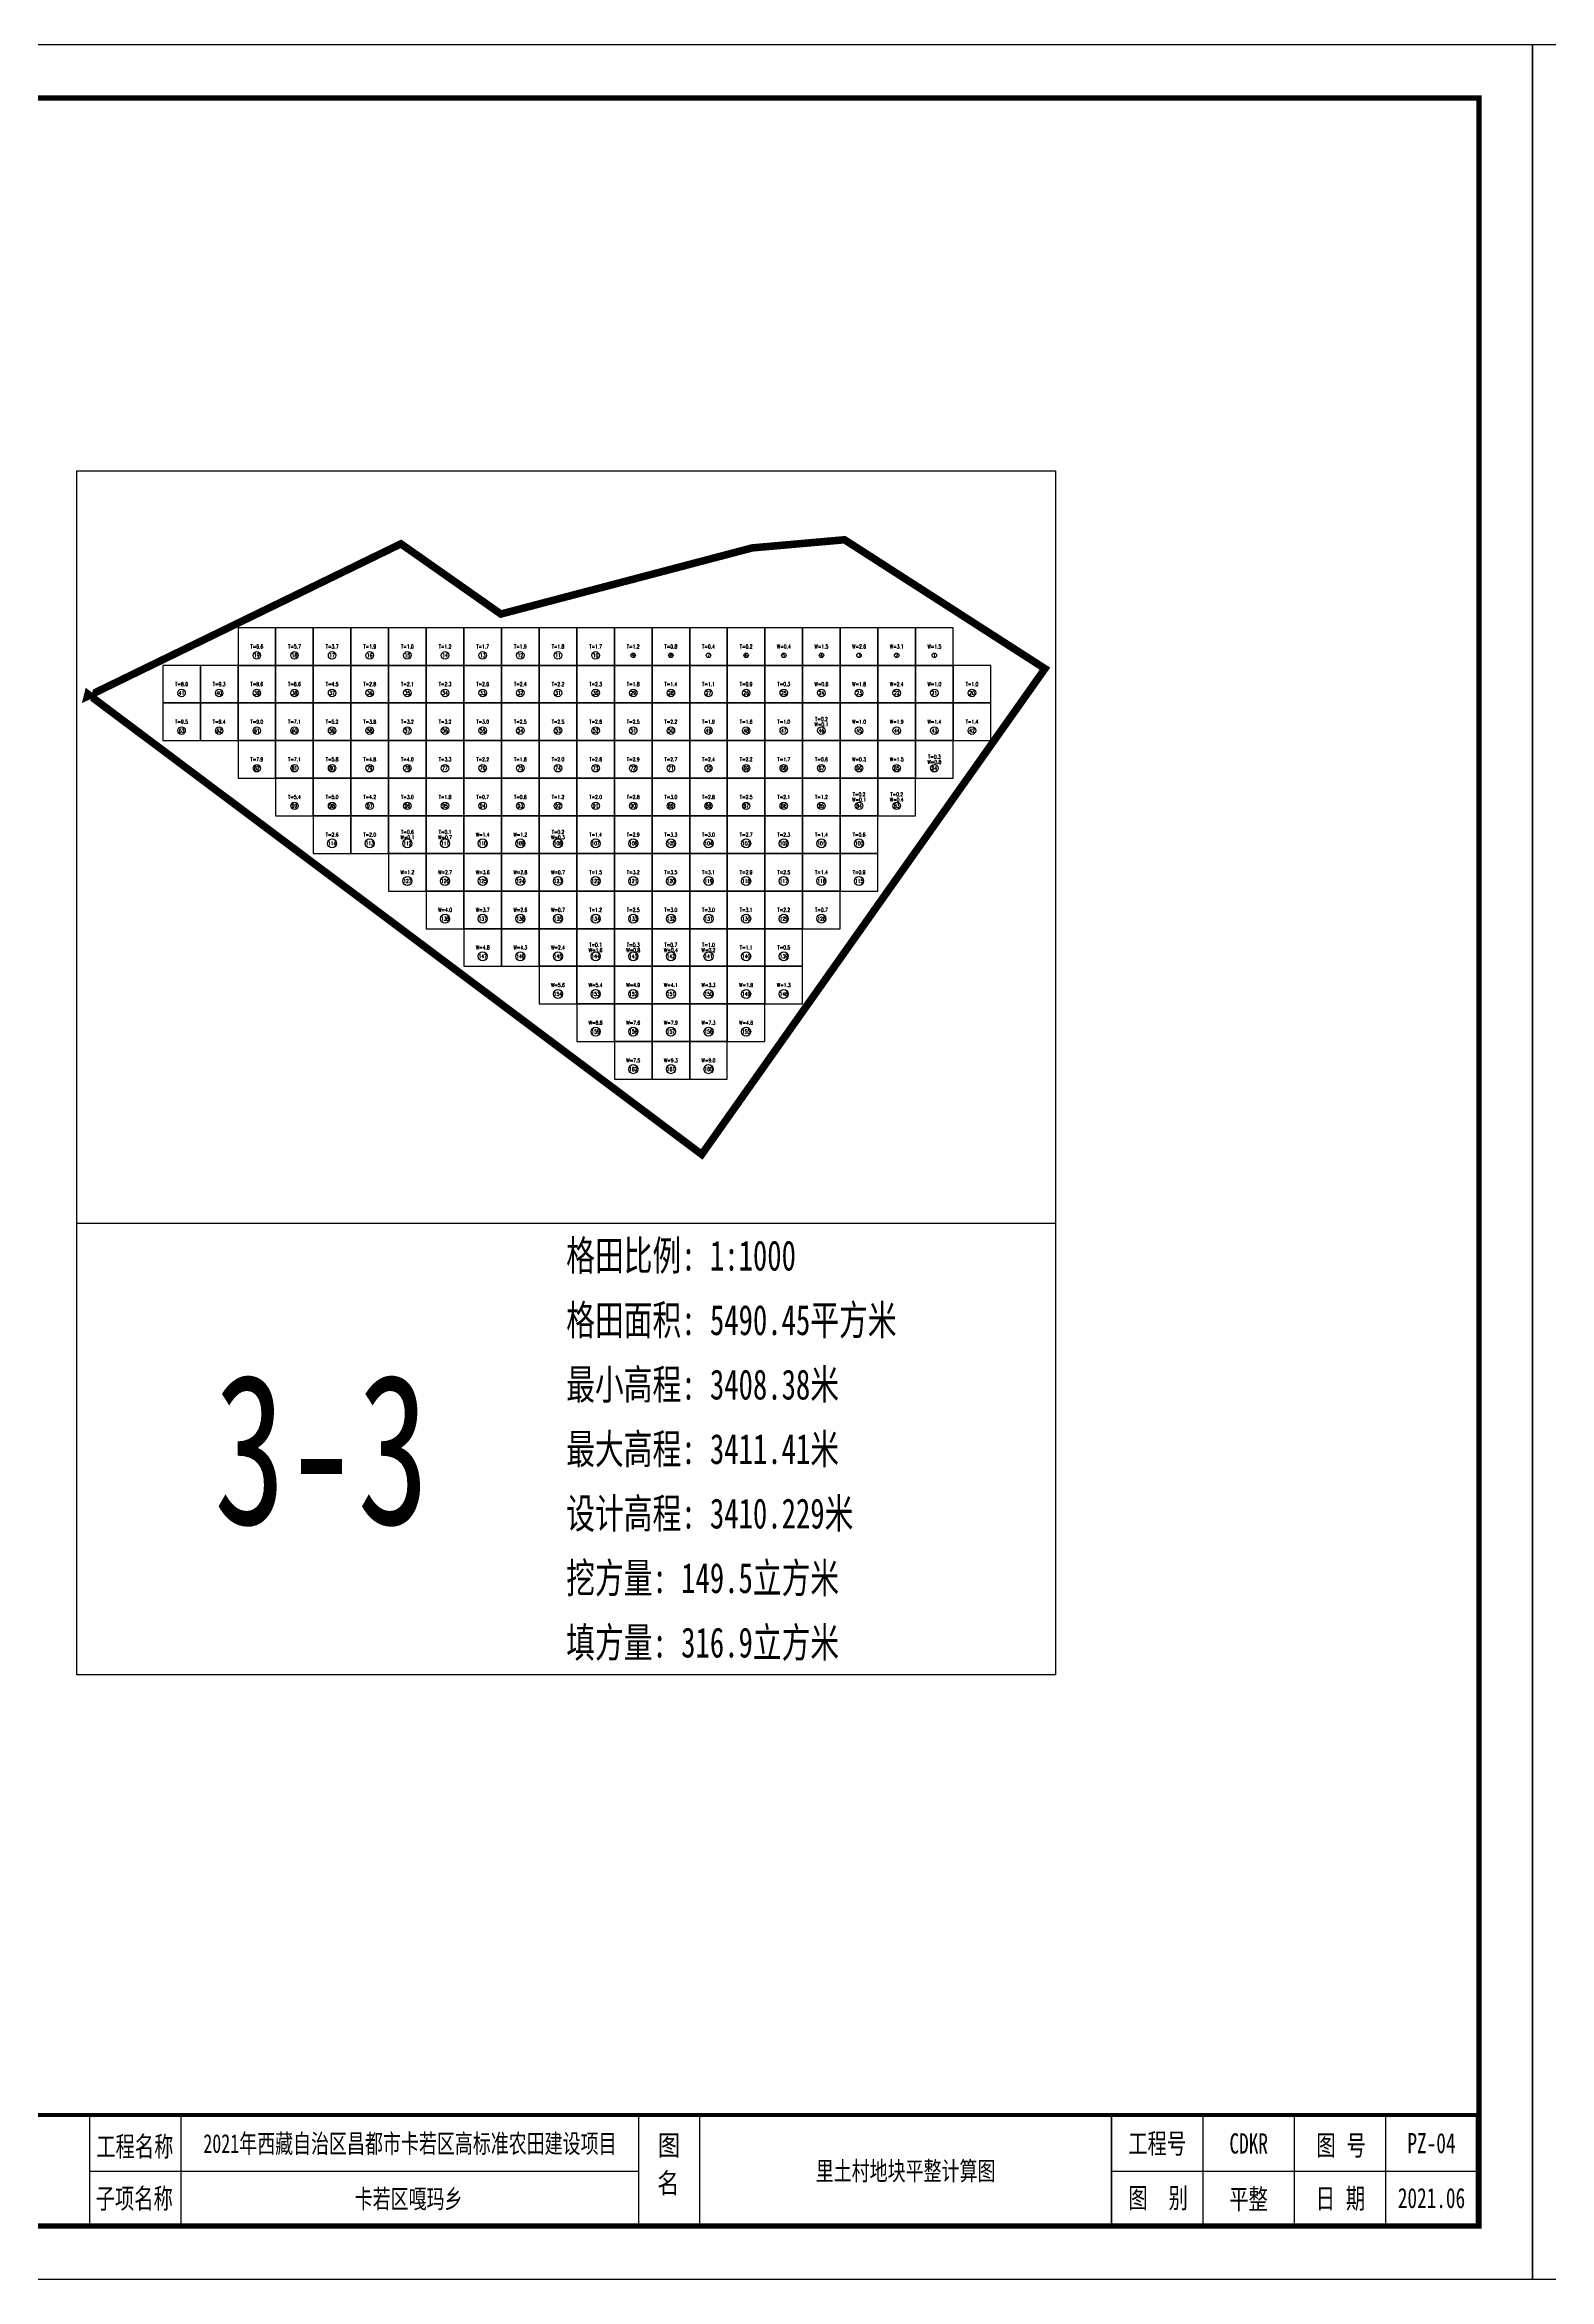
# Model space of a CAD drawing. Extents: x 4283 to 40403, y 1134 to 1764.
# Drawn here: x 5344.9 to 5544.8, y 1467.1 to 1764.1 of the extents above; entities that cross this region are included whole.
import ezdxf
from ezdxf.enums import TextEntityAlignment as Align

# ---------------------------------------------------------------- set-up
doc = ezdxf.new("R2010")
doc.units = 0
for name, color, linetype in [('PUB_TITLE', 4, 'Continuous'), ('S-MODIFY', 4, 'Continuous'), ('tdz_3-3方格网', 2, 'Continuous'), ('tdz_3-3方格网计算', 7, 'Continuous'), ('tdz_土方计算图', 7, 'Continuous'), ('tdz_格田', 6, 'Continuous'), ('华泽绵阳图框', 7, 'Continuous')]:
    doc.layers.add(name, color=color, linetype=linetype)
doc.styles.add('-宋体', font='', dxfattribs={"width": 0.8})
doc.styles.add('GLand', font='')
doc.styles.add('GLandNum', font='txt_____.ttf', dxfattribs={"width": 0.7, "height": 0.5})
doc.styles.add('长仿宋', font='', dxfattribs={"width": 0.7, "height": 5})
doc.styles.get('-宋体').set_extended_font_data('SimSun')
doc.styles.get('GLand').set_extended_font_data('FangSong_GB2312')
doc.styles.get('长仿宋').set_extended_font_data('SimSun')

msp = doc.modelspace()

# ---------------------------------------------------------------- linework, layer by layer
at = {"layer": 'PUB_TITLE'}
for points in [[(5122.53, 1467.09), (5542.53, 1467.09), (5542.53, 1764.09), (5122.53, 1764.09)], [(5542.53, 1467.09), (5962.53, 1467.09), (5962.53, 1764.09), (5542.53, 1764.09)]]:
    msp.add_lwpolyline(points, close=True, dxfattribs=at)
at = {"layer": 'PUB_TITLE', "color": 7, "const_width": 0.566}
msp.add_lwpolyline([(5535.46, 1474.16), (5535.46, 1756.99)], dxfattribs=at)
at = {"layer": 'PUB_TITLE', "color": 7, "const_width": 0.506}
msp.add_lwpolyline([(5140.21, 1474.16), (5535.23, 1474.16), (5535.24, 1488.92), (5140.21, 1488.92)], close=True, dxfattribs=at)
at = {"layer": 'S-MODIFY'}
for points in [[(5122.53, 1467.09), (5542.53, 1467.09), (5542.53, 1764.09), (5122.53, 1764.09)], [(5542.53, 1467.09), (5962.53, 1467.09), (5962.53, 1764.09), (5542.53, 1764.09)]]:
    msp.add_lwpolyline(points, close=True, dxfattribs=at)
at = {"layer": 'tdz_3-3方格网', "linetype": 'Continuous'}
for points in [[(5370.59, 1686.6, 3411.04), (5370.59, 1681.6, 3410.94), (5375.59, 1681.6, 3410.87), (5375.59, 1686.6, 3410.82)], [(5375.59, 1686.6, 3410.82), (5375.59, 1681.6, 3410.87), (5380.59, 1681.6, 3410.8), (5380.59, 1686.6, 3410.76)], [(5380.59, 1686.6, 3410.76), (5380.59, 1681.6, 3410.8), (5385.59, 1681.6, 3410.75), (5385.59, 1686.6, 3410.69)], [(5385.59, 1686.6, 3410.69), (5385.59, 1681.6, 3410.75), (5390.59, 1681.6, 3410.67), (5390.59, 1686.6, 3410.63)], [(5390.59, 1686.6, 3410.63), (5390.59, 1681.6, 3410.67), (5395.59, 1681.6, 3410.53), (5395.59, 1686.6, 3410.49)], [(5395.59, 1686.6, 3410.49), (5395.59, 1681.6, 3410.53), (5400.59, 1681.6, 3410.38), (5400.59, 1686.6, 3410.34)], [(5400.59, 1686.6, 3410.34), (5400.59, 1681.6, 3410.38), (5405.59, 1681.6, 3410.22), (5405.59, 1686.6, 3410.15)], [(5405.59, 1686.6, 3410.15), (5405.59, 1681.6, 3410.22), (5410.59, 1681.6, 3410.13), (5410.59, 1686.6, 3410)], [(5410.59, 1686.6, 3410), (5410.59, 1681.6, 3410.13), (5415.59, 1681.6, 3409.94), (5415.59, 1686.6, 3409.88)], [(5415.59, 1686.6, 3409.88), (5415.59, 1681.6, 3409.94), (5420.59, 1681.6, 3409.82), (5420.59, 1686.6, 3409.76)], [(5420.59, 1686.6, 3409.76), (5420.59, 1681.6, 3409.82), (5425.59, 1681.6, 3409.7), (5425.59, 1686.6, 3409.64)], [(5425.59, 1686.6, 3409.64), (5425.59, 1681.6, 3409.7), (5430.59, 1681.6, 3409.58), (5430.59, 1686.6, 3409.52)], [(5430.59, 1686.6, 3409.52), (5430.59, 1681.6, 3409.58), (5435.59, 1681.6, 3409.45), (5435.59, 1686.6, 3409.39)], [(5435.59, 1686.6, 3409.39), (5435.59, 1681.6, 3409.45), (5440.59, 1681.6, 3409.32), (5440.59, 1686.6, 3409.26)], [(5440.59, 1686.6, 3409.26), (5440.59, 1681.6, 3409.32), (5445.59, 1681.6, 3409.22), (5445.59, 1686.6, 3409.16)], [(5445.59, 1686.6, 3409.16), (5445.59, 1681.6, 3409.22), (5450.59, 1681.6, 3409.12), (5450.59, 1686.6, 3409.06)], [(5450.59, 1686.6, 3409.06), (5450.59, 1681.6, 3409.12), (5455.59, 1681.6, 3409.02), (5455.59, 1686.6, 3408.97)], [(5455.59, 1686.6, 3408.97), (5455.59, 1681.6, 3409.02), (5460.59, 1681.6, 3408.87), (5460.59, 1686.6, 3408.84)], [(5460.59, 1686.6, 3408.84), (5460.59, 1681.6, 3408.87), (5465.59, 1681.6, 3408.63), (5465.59, 1686.6, 3408.59)], [(5360.59, 1681.6, 3411.33), (5360.59, 1676.6, 3411.25), (5365.59, 1676.6, 3411.18), (5365.59, 1681.6, 3411.07)], [(5365.59, 1681.6, 3411.07), (5365.59, 1676.6, 3411.18), (5370.59, 1676.6, 3410.97), (5370.59, 1681.6, 3410.94)], [(5370.59, 1681.6, 3410.94), (5370.59, 1676.6, 3410.97), (5375.59, 1676.6, 3410.92), (5375.59, 1681.6, 3410.87)], [(5375.59, 1681.6, 3410.87), (5375.59, 1676.6, 3410.92), (5380.59, 1676.6, 3410.87), (5380.59, 1681.6, 3410.8)], [(5380.59, 1681.6, 3410.8), (5380.59, 1676.6, 3410.87), (5385.59, 1676.6, 3410.81), (5385.59, 1681.6, 3410.75)], [(5385.59, 1681.6, 3410.75), (5385.59, 1676.6, 3410.81), (5390.59, 1676.6, 3410.72), (5390.59, 1681.6, 3410.67)], [(5390.59, 1681.6, 3410.67), (5390.59, 1676.6, 3410.72), (5395.59, 1676.6, 3410.57), (5395.59, 1681.6, 3410.53)], [(5395.59, 1681.6, 3410.53), (5395.59, 1676.6, 3410.57), (5400.59, 1676.6, 3410.42), (5400.59, 1681.6, 3410.38)], [(5400.59, 1681.6, 3410.38), (5400.59, 1676.6, 3410.42), (5405.59, 1676.6, 3410.27), (5405.59, 1681.6, 3410.22)], [(5405.59, 1681.6, 3410.22), (5405.59, 1676.6, 3410.27), (5410.59, 1676.6, 3410.16), (5410.59, 1681.6, 3410.13)], [(5410.59, 1681.6, 3410.13), (5410.59, 1676.6, 3410.16), (5415.59, 1676.6, 3410.01), (5415.59, 1681.6, 3409.94)], [(5415.59, 1681.6, 3409.94), (5415.59, 1676.6, 3410.01), (5420.59, 1676.6, 3409.89), (5420.59, 1681.6, 3409.82)], [(5420.59, 1681.6, 3409.82), (5420.59, 1676.6, 3409.89), (5425.59, 1676.6, 3409.76), (5425.59, 1681.6, 3409.7)], [(5425.59, 1681.6, 3409.7), (5425.59, 1676.6, 3409.76), (5430.59, 1676.6, 3409.63), (5430.59, 1681.6, 3409.58)], [(5430.59, 1681.6, 3409.58), (5430.59, 1676.6, 3409.63), (5435.59, 1676.6, 3409.51), (5435.59, 1681.6, 3409.45)], [(5435.59, 1681.6, 3409.45), (5435.59, 1676.6, 3409.51), (5440.59, 1676.6, 3409.38), (5440.59, 1681.6, 3409.32)], [(5440.59, 1681.6, 3409.32), (5440.59, 1676.6, 3409.38), (5445.59, 1676.6, 3409.27), (5445.59, 1681.6, 3409.22)], [(5445.59, 1681.6, 3409.22), (5445.59, 1676.6, 3409.27), (5450.59, 1676.6, 3409.17), (5450.59, 1681.6, 3409.12)], [(5450.59, 1681.6, 3409.12), (5450.59, 1676.6, 3409.17), (5455.59, 1676.6, 3409.08), (5455.59, 1681.6, 3409.02)], [(5455.59, 1681.6, 3409.02), (5455.59, 1676.6, 3409.08), (5460.59, 1676.6, 3408.95), (5460.59, 1681.6, 3408.87)], [(5460.59, 1681.6, 3408.87), (5460.59, 1676.6, 3408.95), (5465.59, 1676.6, 3408.72), (5465.59, 1681.6, 3408.63)], [(5465.59, 1681.6, 3408.63), (5465.59, 1676.6, 3408.72), (5470.59, 1676.6, 3408.49), (5470.59, 1681.6, 3408.38)], [(5360.59, 1676.6, 3411.25), (5360.59, 1671.6, 3411.37), (5365.59, 1671.6, 3411.23), (5365.59, 1676.6, 3411.18)], [(5365.59, 1676.6, 3411.18), (5365.59, 1671.6, 3411.23), (5370.59, 1671.6, 3411.1), (5370.59, 1676.6, 3410.97)], [(5370.59, 1676.6, 3410.97), (5370.59, 1671.6, 3411.1), (5375.59, 1671.6, 3410.99), (5375.59, 1676.6, 3410.92)], [(5375.59, 1676.6, 3410.92), (5375.59, 1671.6, 3410.99), (5380.59, 1671.6, 3410.94), (5380.59, 1676.6, 3410.87)], [(5380.59, 1676.6, 3410.87), (5380.59, 1671.6, 3410.94), (5385.59, 1671.6, 3410.85), (5385.59, 1676.6, 3410.81)], [(5385.59, 1676.6, 3410.81), (5385.59, 1671.6, 3410.85), (5390.59, 1671.6, 3410.76), (5390.59, 1676.6, 3410.72)], [(5390.59, 1676.6, 3410.72), (5390.59, 1671.6, 3410.76), (5395.59, 1671.6, 3410.62), (5395.59, 1676.6, 3410.57)], [(5395.59, 1676.6, 3410.57), (5395.59, 1671.6, 3410.62), (5400.59, 1671.6, 3410.49), (5400.59, 1676.6, 3410.42)], [(5400.59, 1676.6, 3410.42), (5400.59, 1671.6, 3410.49), (5405.59, 1671.6, 3410.4), (5405.59, 1676.6, 3410.27)], [(5405.59, 1676.6, 3410.27), (5405.59, 1671.6, 3410.4), (5410.59, 1671.6, 3410.27), (5410.59, 1676.6, 3410.16)], [(5410.59, 1676.6, 3410.16), (5410.59, 1671.6, 3410.27), (5415.59, 1671.6, 3410.11), (5415.59, 1676.6, 3410.01)], [(5415.59, 1676.6, 3410.01), (5415.59, 1671.6, 3410.11), (5420.59, 1671.6, 3409.95), (5420.59, 1676.6, 3409.89)], [(5420.59, 1676.6, 3409.89), (5420.59, 1671.6, 3409.95), (5425.59, 1671.6, 3409.82), (5425.59, 1676.6, 3409.76)], [(5425.59, 1676.6, 3409.76), (5425.59, 1671.6, 3409.82), (5430.59, 1671.6, 3409.69), (5430.59, 1676.6, 3409.63)], [(5430.59, 1676.6, 3409.63), (5430.59, 1671.6, 3409.69), (5435.59, 1671.6, 3409.56), (5435.59, 1676.6, 3409.51)], [(5435.59, 1676.6, 3409.51), (5435.59, 1671.6, 3409.56), (5440.59, 1671.6, 3409.43), (5440.59, 1676.6, 3409.38)], [(5440.59, 1676.6, 3409.38), (5440.59, 1671.6, 3409.43), (5445.59, 1671.6, 3409.32), (5445.59, 1676.6, 3409.27)], [(5445.59, 1676.6, 3409.27), (5445.59, 1671.6, 3409.32), (5450.59, 1671.6, 3409.23), (5450.59, 1676.6, 3409.17)], [(5450.59, 1676.6, 3409.17), (5450.59, 1671.6, 3409.23), (5455.59, 1671.6, 3409.13), (5455.59, 1676.6, 3409.08)], [(5455.59, 1676.6, 3409.08), (5455.59, 1671.6, 3409.13), (5460.59, 1671.6, 3409.03), (5460.59, 1676.6, 3408.95)], [(5460.59, 1676.6, 3408.95), (5460.59, 1671.6, 3409.03), (5465.59, 1671.6, 3408.85), (5465.59, 1676.6, 3408.72)], [(5465.59, 1676.6, 3408.72), (5465.59, 1671.6, 3408.85), (5470.59, 1671.6, 3408.5), (5470.59, 1676.6, 3408.49)], [(5370.59, 1671.6, 3411.1), (5370.59, 1666.6, 3411.28), (5375.59, 1666.6, 3411.13), (5375.59, 1671.6, 3410.99)], [(5375.59, 1671.6, 3410.99), (5375.59, 1666.6, 3411.13), (5380.59, 1666.6, 3411.02), (5380.59, 1671.6, 3410.94)], [(5380.59, 1671.6, 3410.94), (5380.59, 1666.6, 3411.02), (5385.59, 1666.6, 3410.91), (5385.59, 1671.6, 3410.85)], [(5385.59, 1671.6, 3410.85), (5385.59, 1666.6, 3410.91), (5390.59, 1666.6, 3410.8), (5390.59, 1671.6, 3410.76)], [(5390.59, 1671.6, 3410.76), (5390.59, 1666.6, 3410.8), (5395.59, 1666.6, 3410.71), (5395.59, 1671.6, 3410.62)], [(5395.59, 1671.6, 3410.62), (5395.59, 1666.6, 3410.71), (5400.59, 1666.6, 3410.62), (5400.59, 1671.6, 3410.49)], [(5400.59, 1671.6, 3410.49), (5400.59, 1666.6, 3410.62), (5405.59, 1666.6, 3410.54), (5405.59, 1671.6, 3410.4)], [(5405.59, 1671.6, 3410.4), (5405.59, 1666.6, 3410.54), (5410.59, 1666.6, 3410.38), (5410.59, 1671.6, 3410.27)], [(5410.59, 1671.6, 3410.27), (5410.59, 1666.6, 3410.38), (5415.59, 1666.6, 3410.21), (5415.59, 1671.6, 3410.11)], [(5415.59, 1671.6, 3410.11), (5415.59, 1666.6, 3410.21), (5420.59, 1666.6, 3410.04), (5420.59, 1671.6, 3409.95)], [(5420.59, 1671.6, 3409.95), (5420.59, 1666.6, 3410.04), (5425.59, 1666.6, 3409.89), (5425.59, 1671.6, 3409.82)], [(5425.59, 1671.6, 3409.82), (5425.59, 1666.6, 3409.89), (5430.59, 1666.6, 3409.76), (5430.59, 1671.6, 3409.69)], [(5430.59, 1671.6, 3409.69), (5430.59, 1666.6, 3409.76), (5435.59, 1666.6, 3409.63), (5435.59, 1671.6, 3409.56)], [(5435.59, 1671.6, 3409.56), (5435.59, 1666.6, 3409.63), (5440.59, 1666.6, 3409.5), (5440.59, 1671.6, 3409.43)], [(5440.59, 1671.6, 3409.43), (5440.59, 1666.6, 3409.5), (5445.59, 1666.6, 3409.39), (5445.59, 1671.6, 3409.32)], [(5445.59, 1671.6, 3409.32), (5445.59, 1666.6, 3409.39), (5450.59, 1666.6, 3409.29), (5450.59, 1671.6, 3409.23)], [(5450.59, 1671.6, 3409.23), (5450.59, 1666.6, 3409.29), (5455.59, 1666.6, 3409.2), (5455.59, 1671.6, 3409.13)], [(5455.59, 1671.6, 3409.13), (5455.59, 1666.6, 3409.2), (5460.59, 1666.6, 3409.11), (5460.59, 1671.6, 3409.03)], [(5460.59, 1671.6, 3409.03), (5460.59, 1666.6, 3409.11), (5465.59, 1666.6, 3408.75), (5465.59, 1671.6, 3408.85)], [(5375.59, 1666.6, 3411.13), (5375.59, 1661.6, 3411.34), (5380.59, 1661.6, 3411.19), (5380.59, 1666.6, 3411.02)], [(5380.59, 1666.6, 3411.02), (5380.59, 1661.6, 3411.19), (5385.59, 1661.6, 3411.07), (5385.59, 1666.6, 3410.91)], [(5385.59, 1666.6, 3410.91), (5385.59, 1661.6, 3411.07), (5390.59, 1661.6, 3410.98), (5390.59, 1666.6, 3410.8)], [(5390.59, 1666.6, 3410.8), (5390.59, 1661.6, 3410.98), (5395.59, 1661.6, 3410.9), (5395.59, 1666.6, 3410.71)], [(5395.59, 1666.6, 3410.71), (5395.59, 1661.6, 3410.9), (5400.59, 1661.6, 3410.79), (5400.59, 1666.6, 3410.62)], [(5400.59, 1666.6, 3410.62), (5400.59, 1661.6, 3410.79), (5405.59, 1661.6, 3410.66), (5405.59, 1666.6, 3410.54)], [(5405.59, 1666.6, 3410.54), (5405.59, 1661.6, 3410.66), (5410.59, 1661.6, 3410.5), (5410.59, 1666.6, 3410.38)], [(5410.59, 1666.6, 3410.38), (5410.59, 1661.6, 3410.5), (5415.59, 1661.6, 3410.35), (5415.59, 1666.6, 3410.21)], [(5415.59, 1666.6, 3410.21), (5415.59, 1661.6, 3410.35), (5420.59, 1661.6, 3410.16), (5420.59, 1666.6, 3410.04)], [(5420.59, 1666.6, 3410.04), (5420.59, 1661.6, 3410.16), (5425.59, 1661.6, 3409.97), (5425.59, 1666.6, 3409.89)], [(5425.59, 1666.6, 3409.89), (5425.59, 1661.6, 3409.97), (5430.59, 1661.6, 3409.84), (5430.59, 1666.6, 3409.76)], [(5430.59, 1666.6, 3409.76), (5430.59, 1661.6, 3409.84), (5435.59, 1661.6, 3409.71), (5435.59, 1666.6, 3409.63)], [(5435.59, 1666.6, 3409.63), (5435.59, 1661.6, 3409.71), (5440.59, 1661.6, 3409.58), (5440.59, 1666.6, 3409.5)], [(5440.59, 1666.6, 3409.5), (5440.59, 1661.6, 3409.58), (5445.59, 1661.6, 3409.47), (5445.59, 1666.6, 3409.39)], [(5445.59, 1666.6, 3409.39), (5445.59, 1661.6, 3409.47), (5450.59, 1661.6, 3409.37), (5450.59, 1666.6, 3409.29)], [(5450.59, 1666.6, 3409.29), (5450.59, 1661.6, 3409.37), (5455.59, 1661.6, 3409.28), (5455.59, 1666.6, 3409.2)], [(5455.59, 1666.6, 3409.2), (5455.59, 1661.6, 3409.28), (5460.59, 1661.6, 3409.01), (5460.59, 1666.6, 3409.11)], [(5380.59, 1661.6, 3411.19), (5380.59, 1656.6, 3411.41), (5385.59, 1656.6, 3411.26), (5385.59, 1661.6, 3411.07)], [(5385.59, 1661.6, 3411.07), (5385.59, 1656.6, 3411.26), (5390.59, 1656.6, 3411.15), (5390.59, 1661.6, 3410.98)], [(5390.59, 1661.6, 3410.98), (5390.59, 1656.6, 3411.15), (5395.59, 1656.6, 3411.08), (5395.59, 1661.6, 3410.9)], [(5395.59, 1661.6, 3410.9), (5395.59, 1656.6, 3411.08), (5400.59, 1656.6, 3411), (5400.59, 1661.6, 3410.79)], [(5400.59, 1661.6, 3410.79), (5400.59, 1656.6, 3411), (5405.59, 1656.6, 3410.93), (5405.59, 1661.6, 3410.66)], [(5405.59, 1661.6, 3410.66), (5405.59, 1656.6, 3410.93), (5410.59, 1656.6, 3410.7), (5410.59, 1661.6, 3410.5)], [(5410.59, 1661.6, 3410.5), (5410.59, 1656.6, 3410.7), (5415.59, 1656.6, 3410.46), (5415.59, 1661.6, 3410.35)], [(5415.59, 1661.6, 3410.35), (5415.59, 1656.6, 3410.46), (5420.59, 1656.6, 3410.23), (5420.59, 1661.6, 3410.16)], [(5420.59, 1661.6, 3410.16), (5420.59, 1656.6, 3410.23), (5425.59, 1656.6, 3410.05), (5425.59, 1661.6, 3409.97)], [(5425.59, 1661.6, 3409.97), (5425.59, 1656.6, 3410.05), (5430.59, 1656.6, 3409.92), (5430.59, 1661.6, 3409.84)], [(5430.59, 1661.6, 3409.84), (5430.59, 1656.6, 3409.92), (5435.59, 1656.6, 3409.79), (5435.59, 1661.6, 3409.71)], [(5435.59, 1661.6, 3409.71), (5435.59, 1656.6, 3409.79), (5440.59, 1656.6, 3409.66), (5440.59, 1661.6, 3409.58)], [(5440.59, 1661.6, 3409.58), (5440.59, 1656.6, 3409.66), (5445.59, 1656.6, 3409.54), (5445.59, 1661.6, 3409.47)], [(5445.59, 1661.6, 3409.47), (5445.59, 1656.6, 3409.54), (5450.59, 1656.6, 3409.45), (5450.59, 1661.6, 3409.37)], [(5450.59, 1661.6, 3409.37), (5450.59, 1656.6, 3409.45), (5455.59, 1656.6, 3409.28), (5455.59, 1661.6, 3409.28)], [(5390.59, 1656.6, 3411.15), (5390.59, 1651.6, 3411.32), (5395.59, 1651.6, 3411.25), (5395.59, 1656.6, 3411.08)], [(5395.59, 1656.6, 3411.08), (5395.59, 1651.6, 3411.25), (5400.59, 1651.6, 3411.12), (5400.59, 1656.6, 3411)], [(5400.59, 1656.6, 3411), (5400.59, 1651.6, 3411.12), (5405.59, 1651.6, 3410.97), (5405.59, 1656.6, 3410.93)], [(5405.59, 1656.6, 3410.93), (5405.59, 1651.6, 3410.97), (5410.59, 1651.6, 3410.74), (5410.59, 1656.6, 3410.7)], [(5410.59, 1656.6, 3410.7), (5410.59, 1651.6, 3410.74), (5415.59, 1651.6, 3410.53), (5415.59, 1656.6, 3410.46)], [(5415.59, 1656.6, 3410.46), (5415.59, 1651.6, 3410.53), (5420.59, 1651.6, 3410.3), (5420.59, 1656.6, 3410.23)], [(5420.59, 1656.6, 3410.23), (5420.59, 1651.6, 3410.3), (5425.59, 1651.6, 3410.12), (5425.59, 1656.6, 3410.05)], [(5425.59, 1656.6, 3410.05), (5425.59, 1651.6, 3410.12), (5430.59, 1651.6, 3410), (5430.59, 1656.6, 3409.92)], [(5430.59, 1656.6, 3409.92), (5430.59, 1651.6, 3410), (5435.59, 1651.6, 3409.88), (5435.59, 1656.6, 3409.79)], [(5435.59, 1656.6, 3409.79), (5435.59, 1651.6, 3409.88), (5440.59, 1651.6, 3409.74), (5440.59, 1656.6, 3409.66)], [(5440.59, 1656.6, 3409.66), (5440.59, 1651.6, 3409.74), (5445.59, 1651.6, 3409.62), (5445.59, 1656.6, 3409.54)], [(5445.59, 1656.6, 3409.54), (5445.59, 1651.6, 3409.62), (5450.59, 1651.6, 3409.57), (5450.59, 1656.6, 3409.45)], [(5450.59, 1656.6, 3409.45), (5450.59, 1651.6, 3409.57), (5455.59, 1651.6, 3409.4), (5455.59, 1656.6, 3409.28)], [(5395.59, 1651.6, 3411.25), (5395.59, 1646.6, 3411.39), (5400.59, 1646.6, 3411.23), (5400.59, 1651.6, 3411.12)], [(5400.59, 1651.6, 3411.12), (5400.59, 1646.6, 3411.23), (5405.59, 1646.6, 3411.07), (5405.59, 1651.6, 3410.97)], [(5405.59, 1651.6, 3410.97), (5405.59, 1646.6, 3411.07), (5410.59, 1646.6, 3410.87), (5410.59, 1651.6, 3410.74)], [(5410.59, 1651.6, 3410.74), (5410.59, 1646.6, 3410.87), (5415.59, 1646.6, 3410.64), (5415.59, 1651.6, 3410.53)], [(5415.59, 1651.6, 3410.53), (5415.59, 1646.6, 3410.64), (5420.59, 1646.6, 3410.45), (5420.59, 1651.6, 3410.3)], [(5420.59, 1651.6, 3410.3), (5420.59, 1646.6, 3410.45), (5425.59, 1646.6, 3410.28), (5425.59, 1651.6, 3410.12)], [(5425.59, 1651.6, 3410.12), (5425.59, 1646.6, 3410.28), (5430.59, 1646.6, 3410.12), (5430.59, 1651.6, 3410)], [(5430.59, 1651.6, 3410), (5430.59, 1646.6, 3410.12), (5435.59, 1646.6, 3409.95), (5435.59, 1651.6, 3409.88)], [(5435.59, 1651.6, 3409.88), (5435.59, 1646.6, 3409.95), (5440.59, 1646.6, 3409.81), (5440.59, 1651.6, 3409.74)], [(5440.59, 1651.6, 3409.74), (5440.59, 1646.6, 3409.81), (5445.59, 1646.6, 3409.79), (5445.59, 1651.6, 3409.62)], [(5445.59, 1651.6, 3409.62), (5445.59, 1646.6, 3409.79), (5450.59, 1646.6, 3409.65), (5450.59, 1651.6, 3409.57)], [(5400.59, 1646.6, 3411.23), (5400.59, 1641.6, 3411.37), (5405.59, 1641.6, 3411.24), (5405.59, 1646.6, 3411.07)], [(5405.59, 1646.6, 3411.07), (5405.59, 1641.6, 3411.24), (5410.59, 1641.6, 3411.09), (5410.59, 1646.6, 3410.87)], [(5410.59, 1646.6, 3410.87), (5410.59, 1641.6, 3411.09), (5415.59, 1641.6, 3410.91), (5415.59, 1646.6, 3410.64)], [(5415.59, 1646.6, 3410.64), (5415.59, 1641.6, 3410.91), (5420.59, 1641.6, 3410.72), (5420.59, 1646.6, 3410.45)], [(5420.59, 1646.6, 3410.45), (5420.59, 1641.6, 3410.72), (5425.59, 1641.6, 3410.54), (5425.59, 1646.6, 3410.28)], [(5425.59, 1646.6, 3410.28), (5425.59, 1641.6, 3410.54), (5430.59, 1641.6, 3410.38), (5430.59, 1646.6, 3410.12)], [(5430.59, 1646.6, 3410.12), (5430.59, 1641.6, 3410.38), (5435.59, 1641.6, 3410.2), (5435.59, 1646.6, 3409.95)], [(5435.59, 1646.6, 3409.95), (5435.59, 1641.6, 3410.2), (5440.59, 1641.6, 3410.03), (5440.59, 1646.6, 3409.81)], [(5440.59, 1646.6, 3409.81), (5440.59, 1641.6, 3410.03), (5445.59, 1641.6, 3409.9), (5445.59, 1646.6, 3409.79)], [(5410.59, 1641.6, 3411.09), (5410.59, 1636.6, 3411.2), (5415.59, 1636.6, 3411.07), (5415.59, 1641.6, 3410.91)], [(5415.59, 1641.6, 3410.91), (5415.59, 1636.6, 3411.07), (5420.59, 1636.6, 3410.98), (5420.59, 1641.6, 3410.72)], [(5420.59, 1641.6, 3410.72), (5420.59, 1636.6, 3410.98), (5425.59, 1636.6, 3410.8), (5425.59, 1641.6, 3410.54)], [(5425.59, 1641.6, 3410.54), (5425.59, 1636.6, 3410.8), (5430.59, 1636.6, 3410.63), (5430.59, 1641.6, 3410.38)], [(5430.59, 1641.6, 3410.38), (5430.59, 1636.6, 3410.63), (5435.59, 1636.6, 3410.45), (5435.59, 1641.6, 3410.2)], [(5435.59, 1641.6, 3410.2), (5435.59, 1636.6, 3410.45), (5440.59, 1636.6, 3410.18), (5440.59, 1641.6, 3410.03)], [(5440.59, 1641.6, 3410.03), (5440.59, 1636.6, 3410.18), (5445.59, 1636.6, 3410.11), (5445.59, 1641.6, 3409.9)], [(5415.59, 1636.6, 3411.07), (5415.59, 1631.6, 3411.16), (5420.59, 1631.6, 3411.03), (5420.59, 1636.6, 3410.98)], [(5420.59, 1636.6, 3410.98), (5420.59, 1631.6, 3411.03), (5425.59, 1631.6, 3411), (5425.59, 1636.6, 3410.8)], [(5425.59, 1636.6, 3410.8), (5425.59, 1631.6, 3411), (5430.59, 1631.6, 3410.87), (5430.59, 1636.6, 3410.63)], [(5430.59, 1636.6, 3410.63), (5430.59, 1631.6, 3410.87), (5435.59, 1631.6, 3410.7), (5435.59, 1636.6, 3410.45)], [(5435.59, 1636.6, 3410.45), (5435.59, 1631.6, 3410.7), (5440.59, 1631.6, 3410.36), (5440.59, 1636.6, 3410.18)], [(5420.59, 1631.6, 3411.03), (5420.59, 1626.6, 3411.12), (5425.59, 1626.6, 3411), (5425.59, 1631.6, 3411)], [(5425.59, 1631.6, 3411), (5425.59, 1626.6, 3411), (5430.59, 1626.6, 3411), (5430.59, 1631.6, 3410.87)], [(5430.59, 1631.6, 3410.87), (5430.59, 1626.6, 3411), (5435.59, 1626.6, 3410.7), (5435.59, 1631.6, 3410.7)]]:
    msp.add_polyline3d(points, close=True, dxfattribs=at)
at = {"layer": 'tdz_3-3方格网计算', "color": 7, "linetype": 'Continuous'}
for centre, radius in [((5373.09, 1682.93), 0.5), ((5378.09, 1682.93), 0.5), ((5383.09, 1682.93), 0.5), ((5388.09, 1682.93), 0.5), ((5393.09, 1682.93), 0.5), ((5398.09, 1682.93), 0.5), ((5403.09, 1682.93), 0.5), ((5408.09, 1682.93), 0.5), ((5413.09, 1682.93), 0.5), ((5418.09, 1682.93), 0.5), ((5423.09, 1682.93), 0.3), ((5428.09, 1682.93), 0.3), ((5433.09, 1682.93), 0.3), ((5438.09, 1682.93), 0.3), ((5443.09, 1682.93), 0.3), ((5448.09, 1682.93), 0.3), ((5453.09, 1682.93), 0.3), ((5458.09, 1682.93), 0.3), ((5463.09, 1682.93), 0.3), ((5363.09, 1677.93), 0.5), ((5368.09, 1677.93), 0.5), ((5373.09, 1677.93), 0.5), ((5378.09, 1677.93), 0.5), ((5383.09, 1677.93), 0.5), ((5388.09, 1677.93), 0.5), ((5393.09, 1677.93), 0.5), ((5398.09, 1677.93), 0.5), ((5403.09, 1677.93), 0.5), ((5408.09, 1677.93), 0.5), ((5413.09, 1677.93), 0.5), ((5418.09, 1677.93), 0.5), ((5423.09, 1677.93), 0.5), ((5428.09, 1677.93), 0.5), ((5433.09, 1677.93), 0.5), ((5438.09, 1677.93), 0.5), ((5443.09, 1677.93), 0.5), ((5448.09, 1677.93), 0.5), ((5453.09, 1677.93), 0.5), ((5458.09, 1677.93), 0.5), ((5463.09, 1677.93), 0.5), ((5468.09, 1677.93), 0.5), ((5363.09, 1672.93), 0.5), ((5368.09, 1672.93), 0.5), ((5373.09, 1672.93), 0.5), ((5378.09, 1672.93), 0.5), ((5383.09, 1672.93), 0.5), ((5388.09, 1672.93), 0.5), ((5393.09, 1672.93), 0.5), ((5398.09, 1672.93), 0.5), ((5403.09, 1672.93), 0.5), ((5408.09, 1672.93), 0.5), ((5413.09, 1672.93), 0.5), ((5418.09, 1672.93), 0.5), ((5423.09, 1672.93), 0.5), ((5428.09, 1672.93), 0.5), ((5433.09, 1672.93), 0.5), ((5438.09, 1672.93), 0.5), ((5443.09, 1672.93), 0.5), ((5448.09, 1672.93), 0.5), ((5453.09, 1672.93), 0.5), ((5458.09, 1672.93), 0.5), ((5463.09, 1672.93), 0.5), ((5468.09, 1672.93), 0.5), ((5373.09, 1667.93), 0.5), ((5378.09, 1667.93), 0.5), ((5383.09, 1667.93), 0.5), ((5388.09, 1667.93), 0.5), ((5393.09, 1667.93), 0.5), ((5398.09, 1667.93), 0.5), ((5403.09, 1667.93), 0.5), ((5408.09, 1667.93), 0.5), ((5413.09, 1667.93), 0.5), ((5418.09, 1667.93), 0.5), ((5423.09, 1667.93), 0.5), ((5428.09, 1667.93), 0.5), ((5433.09, 1667.93), 0.5), ((5438.09, 1667.93), 0.5), ((5443.09, 1667.93), 0.5), ((5448.09, 1667.93), 0.5), ((5453.09, 1667.93), 0.5), ((5458.09, 1667.93), 0.5), ((5463.09, 1667.93), 0.5), ((5378.09, 1662.93), 0.5), ((5383.09, 1662.93), 0.5), ((5388.09, 1662.93), 0.5), ((5393.09, 1662.93), 0.5), ((5398.09, 1662.93), 0.5), ((5403.09, 1662.93), 0.5), ((5408.09, 1662.93), 0.5), ((5413.09, 1662.93), 0.5), ((5418.09, 1662.93), 0.5), ((5423.09, 1662.93), 0.5), ((5428.09, 1662.93), 0.5), ((5433.09, 1662.93), 0.5), ((5438.09, 1662.93), 0.5), ((5443.09, 1662.93), 0.5), ((5448.09, 1662.93), 0.5), ((5453.09, 1662.93), 0.5), ((5458.09, 1662.93), 0.5), ((5383.09, 1657.93), 0.6), ((5388.09, 1657.93), 0.6), ((5393.09, 1657.93), 0.6), ((5398.09, 1657.93), 0.6), ((5403.09, 1657.93), 0.6), ((5408.09, 1657.93), 0.6), ((5413.09, 1657.93), 0.6), ((5418.09, 1657.93), 0.6), ((5423.09, 1657.93), 0.6), ((5428.09, 1657.93), 0.6), ((5433.09, 1657.93), 0.6), ((5438.09, 1657.93), 0.6), ((5443.09, 1657.93), 0.6), ((5448.09, 1657.93), 0.6), ((5453.09, 1657.93), 0.6), ((5393.09, 1652.93), 0.6), ((5398.09, 1652.93), 0.6), ((5403.09, 1652.93), 0.6), ((5408.09, 1652.93), 0.6), ((5413.09, 1652.93), 0.6), ((5418.09, 1652.93), 0.6), ((5423.09, 1652.93), 0.6), ((5428.09, 1652.93), 0.6), ((5433.09, 1652.93), 0.6), ((5438.09, 1652.93), 0.6), ((5443.09, 1652.93), 0.6), ((5448.09, 1652.93), 0.6), ((5453.09, 1652.93), 0.6), ((5398.09, 1647.93), 0.6), ((5403.09, 1647.93), 0.6), ((5408.09, 1647.93), 0.6), ((5413.09, 1647.93), 0.6), ((5418.09, 1647.93), 0.6), ((5423.09, 1647.93), 0.6), ((5428.09, 1647.93), 0.6), ((5433.09, 1647.93), 0.6), ((5438.09, 1647.93), 0.6), ((5443.09, 1647.93), 0.6), ((5448.09, 1647.93), 0.6), ((5403.09, 1642.93), 0.6), ((5408.09, 1642.93), 0.6), ((5413.09, 1642.93), 0.6), ((5418.09, 1642.93), 0.6), ((5423.09, 1642.93), 0.6), ((5428.09, 1642.93), 0.6), ((5433.09, 1642.93), 0.6), ((5438.09, 1642.93), 0.6), ((5443.09, 1642.93), 0.6), ((5413.09, 1637.93), 0.6), ((5418.09, 1637.93), 0.6), ((5423.09, 1637.93), 0.6), ((5428.09, 1637.93), 0.6), ((5433.09, 1637.93), 0.6), ((5438.09, 1637.93), 0.6), ((5443.09, 1637.93), 0.6), ((5418.09, 1632.93), 0.6), ((5423.09, 1632.93), 0.6), ((5428.09, 1632.93), 0.6), ((5433.09, 1632.93), 0.6), ((5438.09, 1632.93), 0.6), ((5423.09, 1627.93), 0.6), ((5428.09, 1627.93), 0.6), ((5433.09, 1627.93), 0.6)]:
    msp.add_circle(centre, radius, dxfattribs=at)
at = {"layer": 'tdz_土方计算图', "linetype": 'Continuous'}
msp.add_lwpolyline([(5349.19, 1707.44), (5479.19, 1707.44), (5479.19, 1547.44), (5349.19, 1547.44)], close=True, dxfattribs=at)
msp.add_lwpolyline([(5349.19, 1607.44), (5479.19, 1607.44)], dxfattribs=at)
at = {"layer": 'tdz_格田', "linetype": 'Continuous', "lineweight": 60, "const_width": 1}
msp.add_lwpolyline([(5350.66, 1677.77), (5350.59, 1677.48), (5350.86, 1677.61), (5392.23, 1697.75), (5405.51, 1688.42), (5438.9, 1697.21), (5451.16, 1698.29), (5477.78, 1681.16), (5432.19, 1616.6), (5350.66, 1677.77)], close=True, dxfattribs=at)
at = {"layer": '华泽绵阳图框', "color": 7}
for p, q in [((5363.04, 1474.16), (5363.04, 1488.92)), ((5431.92, 1474.16), (5431.92, 1488.92)), ((5498.78, 1474.08), (5498.78, 1488.84)), ((5510.93, 1474.08), (5510.93, 1488.84)), ((5523.08, 1474.08), (5523.08, 1488.84)), ((5350.89, 1481.46), (5423.82, 1481.46)), ((5486.62, 1481.46), (5535.23, 1481.46))]:
    msp.add_line(p, q, dxfattribs=at)
at = {"layer": '华泽绵阳图框', "color": 7, "const_width": 0.707}
msp.add_lwpolyline([(5140.21, 1474.16), (5535.46, 1474.16), (5535.46, 1756.99), (5140.21, 1756.99)], close=True, dxfattribs=at)
at = {"layer": '华泽绵阳图框', "color": 7, "const_width": 0.506}
msp.add_lwpolyline([(5140.21, 1488.92), (5535.24, 1488.92)], dxfattribs=at)
at = {"layer": '华泽绵阳图框', "color": 7, "const_width": 0.203, "flags": 128}
for points in [[(5350.89, 1474.16), (5350.89, 1488.92)], [(5423.82, 1474.16), (5423.82, 1488.92)], [(5486.62, 1474.08), (5486.62, 1488.84)]]:
    msp.add_lwpolyline(points, dxfattribs=at)

# ---------------------------------------------------------------- texts
at = {"layer": 'tdz_3-3方格网计算', "color": 2, "linetype": 'Continuous', "style": 'GLandNum', "width": 0.7}
for s, p in [('T=6.6', (5373.09, 1684.1)), ('T=5.7', (5378.09, 1684.1)), ('T=3.7', (5383.09, 1684.1)), ('T=1.9', (5388.09, 1684.1)), ('T=1.0', (5393.09, 1684.1)), ('T=1.2', (5398.09, 1684.1)), ('T=1.7', (5403.09, 1684.1)), ('T=1.9', (5408.09, 1684.1)), ('T=1.8', (5413.09, 1684.1)), ('T=1.7', (5418.09, 1684.1)), ('T=1.2', (5423.09, 1684.1)), ('T=0.8', (5428.09, 1684.1)), ('T=0.4', (5433.09, 1684.1)), ('T=0.2', (5438.09, 1684.1)), ('T=8.6', (5363.09, 1679.1)), ('T=9.3', (5368.09, 1679.1)), ('T=8.6', (5373.09, 1679.1)), ('T=6.6', (5378.09, 1679.1)), ('T=4.5', (5383.09, 1679.1)), ('T=2.8', (5388.09, 1679.1)), ('T=2.1', (5393.09, 1679.1)), ('T=2.3', (5398.09, 1679.1)), ('T=2.6', (5403.09, 1679.1)), ('T=2.4', (5408.09, 1679.1)), ('T=2.2', (5413.09, 1679.1)), ('T=2.3', (5418.09, 1679.1)), ('T=1.8', (5423.09, 1679.1)), ('T=1.4', (5428.09, 1679.1)), ('T=1.1', (5433.09, 1679.1)), ('T=0.9', (5438.09, 1679.1)), ('T=0.3', (5443.09, 1679.1)), ('T=1.0', (5468.09, 1679.1)), ('T=9.5', (5363.09, 1674.1)), ('T=9.4', (5368.09, 1674.1)), ('T=9.0', (5373.09, 1674.1)), ('T=7.1', (5378.09, 1674.1)), ('T=5.2', (5383.09, 1674.1)), ('T=3.8', (5388.09, 1674.1)), ('T=3.2', (5393.09, 1674.1)), ('T=3.2', (5398.09, 1674.1)), ('T=3.0', (5403.09, 1674.1)), ('T=2.5', (5408.09, 1674.1)), ('T=2.5', (5413.09, 1674.1)), ('T=2.6', (5418.09, 1674.1)), ('T=2.5', (5423.09, 1674.1)), ('T=2.2', (5428.09, 1674.1)), ('T=1.9', (5433.09, 1674.1)), ('T=1.6', (5438.09, 1674.1)), ('T=1.0', (5443.09, 1674.1)), ('T=0.2', (5448.09, 1674.45)), ('T=1.4', (5468.09, 1674.1)), ('T=7.9', (5373.09, 1669.1)), ('T=7.1', (5378.09, 1669.1)), ('T=5.8', (5383.09, 1669.1)), ('T=4.8', (5388.09, 1669.1)), ('T=4.0', (5393.09, 1669.1)), ('T=3.3', (5398.09, 1669.1)), ('T=2.2', (5403.09, 1669.1)), ('T=1.6', (5408.09, 1669.1)), ('T=2.0', (5413.09, 1669.1)), ('T=2.6', (5418.09, 1669.1)), ('T=2.9', (5423.09, 1669.1)), ('T=2.7', (5428.09, 1669.1)), ('T=2.4', (5433.09, 1669.1)), ('T=2.2', (5438.09, 1669.1)), ('T=1.7', (5443.09, 1669.1)), ('T=0.6', (5448.09, 1669.1)), ('T=0.3', (5463.09, 1669.45)), ('T=5.4', (5378.09, 1664.1)), ('T=5.0', (5383.09, 1664.1)), ('T=4.2', (5388.09, 1664.1)), ('T=3.0', (5393.09, 1664.1)), ('T=1.8', (5398.09, 1664.1)), ('T=0.7', (5403.09, 1664.1)), ('T=0.6', (5408.09, 1664.1)), ('T=1.2', (5413.09, 1664.1)), ('T=2.0', (5418.09, 1664.1)), ('T=2.8', (5423.09, 1664.1)), ('T=3.0', (5428.09, 1664.1)), ('T=2.8', (5433.09, 1664.1)), ('T=2.5', (5438.09, 1664.1)), ('T=2.1', (5443.09, 1664.1)), ('T=1.2', (5448.09, 1664.1)), ('T=0.2', (5453.09, 1664.45)), ('T=0.2', (5458.09, 1664.45)), ('T=2.6', (5383.09, 1659.1)), ('T=2.0', (5388.09, 1659.1)), ('T=0.6', (5393.09, 1659.45)), ('T=0.1', (5398.09, 1659.45)), ('T=0.2', (5413.09, 1659.45)), ('T=1.4', (5418.09, 1659.1)), ('T=2.9', (5423.09, 1659.1)), ('T=3.3', (5428.09, 1659.1)), ('T=3.0', (5433.09, 1659.1)), ('T=2.7', (5438.09, 1659.1)), ('T=2.3', (5443.09, 1659.1)), ('T=1.4', (5448.09, 1659.1)), ('T=0.6', (5453.09, 1659.1)), ('T=1.5', (5418.09, 1654.1)), ('T=3.2', (5423.09, 1654.1)), ('T=3.5', (5428.09, 1654.1)), ('T=3.1', (5433.09, 1654.1)), ('T=2.9', (5438.09, 1654.1)), ('T=2.5', (5443.09, 1654.1)), ('T=1.4', (5448.09, 1654.1)), ('T=0.9', (5453.09, 1654.1)), ('T=1.2', (5418.09, 1649.1)), ('T=2.5', (5423.09, 1649.1)), ('T=3.0', (5428.09, 1649.1)), ('T=3.0', (5433.09, 1649.1)), ('T=3.1', (5438.09, 1649.1)), ('T=2.2', (5443.09, 1649.1)), ('T=0.7', (5448.09, 1649.1)), ('T=0.1', (5418.09, 1644.45)), ('T=0.3', (5423.09, 1644.45)), ('T=0.7', (5428.09, 1644.45)), ('T=1.0', (5433.09, 1644.45)), ('T=1.1', (5438.09, 1644.1)), ('T=0.5', (5443.09, 1644.1))]:
    msp.add_text(s, height=0.5, dxfattribs=at).set_placement(p, align=Align.MIDDLE_CENTER)
at = {"layer": 'tdz_3-3方格网计算', "color": 173, "linetype": 'Continuous', "style": 'GLandNum', "width": 0.7}
for s, p in [('W=0.4', (5443.09, 1684.1)), ('W=1.5', (5448.09, 1684.1)), ('W=2.6', (5453.09, 1684.1)), ('W=3.1', (5458.09, 1684.1)), ('W=1.5', (5463.09, 1684.1)), ('W=0.6', (5448.09, 1679.1)), ('W=1.8', (5453.09, 1679.1)), ('W=2.4', (5458.09, 1679.1)), ('W=1.0', (5463.09, 1679.1)), ('W=0.1', (5448.09, 1673.75)), ('W=1.0', (5453.09, 1674.1)), ('W=1.9', (5458.09, 1674.1)), ('W=1.4', (5463.09, 1674.1)), ('W=0.3', (5453.09, 1669.1)), ('W=1.5', (5458.09, 1669.1)), ('W=0.8', (5463.09, 1668.75)), ('W=0.1', (5453.09, 1663.75)), ('W=0.4', (5458.09, 1663.75)), ('W=0.1', (5393.09, 1658.75)), ('W=0.7', (5398.09, 1658.75)), ('W=1.4', (5403.09, 1659.1)), ('W=1.2', (5408.09, 1659.1)), ('W=0.3', (5413.09, 1658.75)), ('W=1.2', (5393.09, 1654.1)), ('W=2.7', (5398.09, 1654.1)), ('W=3.6', (5403.09, 1654.1)), ('W=2.8', (5408.09, 1654.1)), ('W=0.7', (5413.09, 1654.1)), ('W=4.0', (5398.09, 1649.1)), ('W=3.7', (5403.09, 1649.1)), ('W=2.6', (5408.09, 1649.1)), ('W=0.7', (5413.09, 1649.1)), ('W=4.8', (5403.09, 1644.1)), ('W=4.3', (5408.09, 1644.1)), ('W=2.4', (5413.09, 1644.1)), ('W=1.6', (5418.09, 1643.75)), ('W=0.8', (5423.09, 1643.75)), ('W=0.4', (5428.09, 1643.75)), ('W=0.2', (5433.09, 1643.75)), ('W=5.6', (5413.09, 1639.1)), ('W=5.4', (5418.09, 1639.1)), ('W=4.9', (5423.09, 1639.1)), ('W=4.1', (5428.09, 1639.1)), ('W=3.3', (5433.09, 1639.1)), ('W=1.8', (5438.09, 1639.1)), ('W=1.3', (5443.09, 1639.1)), ('W=6.8', (5418.09, 1634.1)), ('W=7.6', (5423.09, 1634.1)), ('W=7.9', (5428.09, 1634.1)), ('W=7.3', (5433.09, 1634.1)), ('W=4.8', (5438.09, 1634.1)), ('W=7.5', (5423.09, 1629.1)), ('W=9.3', (5428.09, 1629.1)), ('W=9.0', (5433.09, 1629.1))]:
    msp.add_text(s, height=0.5, dxfattribs=at).set_placement(p, align=Align.MIDDLE_CENTER)
at = {"layer": 'tdz_3-3方格网计算', "color": 7, "linetype": 'Continuous', "style": 'GLandNum', "width": 0.7}
for s, p in [('19', (5373.09, 1682.93)), ('18', (5378.09, 1682.93)), ('17', (5383.09, 1682.93)), ('16', (5388.09, 1682.93)), ('15', (5393.09, 1682.93)), ('14', (5398.09, 1682.93)), ('13', (5403.09, 1682.93)), ('12', (5408.09, 1682.93)), ('11', (5413.09, 1682.93)), ('10', (5418.09, 1682.93)), ('9', (5423.09, 1682.93)), ('8', (5428.09, 1682.93)), ('7', (5433.09, 1682.93)), ('6', (5438.09, 1682.93)), ('5', (5443.09, 1682.93)), ('4', (5448.09, 1682.93)), ('3', (5453.09, 1682.93)), ('2', (5458.09, 1682.93)), ('1', (5463.09, 1682.93)), ('41', (5363.09, 1677.93)), ('40', (5368.09, 1677.93)), ('39', (5373.09, 1677.93)), ('38', (5378.09, 1677.93)), ('37', (5383.09, 1677.93)), ('36', (5388.09, 1677.93)), ('35', (5393.09, 1677.93)), ('34', (5398.09, 1677.93)), ('33', (5403.09, 1677.93)), ('32', (5408.09, 1677.93)), ('31', (5413.09, 1677.93)), ('30', (5418.09, 1677.93)), ('29', (5423.09, 1677.93)), ('28', (5428.09, 1677.93)), ('27', (5433.09, 1677.93)), ('26', (5438.09, 1677.93)), ('25', (5443.09, 1677.93)), ('24', (5448.09, 1677.93)), ('23', (5453.09, 1677.93)), ('22', (5458.09, 1677.93)), ('21', (5463.09, 1677.93)), ('20', (5468.09, 1677.93)), ('63', (5363.09, 1672.93)), ('62', (5368.09, 1672.93)), ('61', (5373.09, 1672.93)), ('60', (5378.09, 1672.93)), ('59', (5383.09, 1672.93)), ('58', (5388.09, 1672.93)), ('57', (5393.09, 1672.93)), ('56', (5398.09, 1672.93)), ('55', (5403.09, 1672.93)), ('54', (5408.09, 1672.93)), ('53', (5413.09, 1672.93)), ('52', (5418.09, 1672.93)), ('51', (5423.09, 1672.93)), ('50', (5428.09, 1672.93)), ('49', (5433.09, 1672.93)), ('48', (5438.09, 1672.93)), ('47', (5443.09, 1672.93)), ('46', (5448.09, 1672.93)), ('45', (5453.09, 1672.93)), ('44', (5458.09, 1672.93)), ('43', (5463.09, 1672.93)), ('42', (5468.09, 1672.93)), ('82', (5373.09, 1667.93)), ('81', (5378.09, 1667.93)), ('80', (5383.09, 1667.93)), ('79', (5388.09, 1667.93)), ('78', (5393.09, 1667.93)), ('77', (5398.09, 1667.93)), ('76', (5403.09, 1667.93)), ('75', (5408.09, 1667.93)), ('74', (5413.09, 1667.93)), ('73', (5418.09, 1667.93)), ('72', (5423.09, 1667.93)), ('71', (5428.09, 1667.93)), ('70', (5433.09, 1667.93)), ('69', (5438.09, 1667.93)), ('68', (5443.09, 1667.93)), ('67', (5448.09, 1667.93)), ('66', (5453.09, 1667.93)), ('65', (5458.09, 1667.93)), ('64', (5463.09, 1667.93)), ('99', (5378.09, 1662.93)), ('98', (5383.09, 1662.93)), ('97', (5388.09, 1662.93)), ('96', (5393.09, 1662.93)), ('95', (5398.09, 1662.93)), ('94', (5403.09, 1662.93)), ('93', (5408.09, 1662.93)), ('92', (5413.09, 1662.93)), ('91', (5418.09, 1662.93)), ('90', (5423.09, 1662.93)), ('89', (5428.09, 1662.93)), ('88', (5433.09, 1662.93)), ('87', (5438.09, 1662.93)), ('86', (5443.09, 1662.93)), ('85', (5448.09, 1662.93)), ('84', (5453.09, 1662.93)), ('83', (5458.09, 1662.93)), ('114', (5383.09, 1657.93)), ('113', (5388.09, 1657.93)), ('112', (5393.09, 1657.93)), ('111', (5398.09, 1657.93)), ('110', (5403.09, 1657.93)), ('109', (5408.09, 1657.93)), ('108', (5413.09, 1657.93)), ('107', (5418.09, 1657.93)), ('106', (5423.09, 1657.93)), ('105', (5428.09, 1657.93)), ('104', (5433.09, 1657.93)), ('103', (5438.09, 1657.93)), ('102', (5443.09, 1657.93)), ('101', (5448.09, 1657.93)), ('100', (5453.09, 1657.93)), ('127', (5393.09, 1652.93)), ('126', (5398.09, 1652.93)), ('125', (5403.09, 1652.93)), ('124', (5408.09, 1652.93)), ('123', (5413.09, 1652.93)), ('122', (5418.09, 1652.93)), ('121', (5423.09, 1652.93)), ('120', (5428.09, 1652.93)), ('119', (5433.09, 1652.93)), ('118', (5438.09, 1652.93)), ('117', (5443.09, 1652.93)), ('116', (5448.09, 1652.93)), ('115', (5453.09, 1652.93)), ('138', (5398.09, 1647.93)), ('137', (5403.09, 1647.93)), ('136', (5408.09, 1647.93)), ('135', (5413.09, 1647.93)), ('134', (5418.09, 1647.93)), ('133', (5423.09, 1647.93)), ('132', (5428.09, 1647.93)), ('131', (5433.09, 1647.93)), ('130', (5438.09, 1647.93)), ('129', (5443.09, 1647.93)), ('128', (5448.09, 1647.93)), ('147', (5403.09, 1642.93)), ('146', (5408.09, 1642.93)), ('145', (5413.09, 1642.93)), ('144', (5418.09, 1642.93)), ('143', (5423.09, 1642.93)), ('142', (5428.09, 1642.93)), ('141', (5433.09, 1642.93)), ('140', (5438.09, 1642.93)), ('139', (5443.09, 1642.93)), ('154', (5413.09, 1637.93)), ('153', (5418.09, 1637.93)), ('152', (5423.09, 1637.93)), ('151', (5428.09, 1637.93)), ('150', (5433.09, 1637.93)), ('149', (5438.09, 1637.93)), ('148', (5443.09, 1637.93)), ('159', (5418.09, 1632.93)), ('158', (5423.09, 1632.93)), ('157', (5428.09, 1632.93)), ('156', (5433.09, 1632.93)), ('155', (5438.09, 1632.93)), ('162', (5423.09, 1627.93)), ('161', (5428.09, 1627.93)), ('160', (5433.09, 1627.93))]:
    msp.add_text(s, height=0.5, dxfattribs=at).set_placement(p, align=Align.MIDDLE_CENTER)
at = {"layer": 'tdz_土方计算图', "linetype": 'Continuous', "style": 'GLand', "width": 0.7}
for s, p in [('格田比例: 1:1000', (5414.19, 1603.16)), ('格田面积: 5490.45平方米', (5414.19, 1594.59)), ('最小高程: 3408.38米', (5414.19, 1586.02)), ('最大高程: 3411.41米', (5414.19, 1577.45)), ('设计高程: 3410.229米', (5414.19, 1568.88)), ('挖方量: 149.5立方米', (5414.19, 1560.3)), ('填方量: 316.9立方米', (5414.19, 1551.73))]:
    msp.add_text(s, height=4, dxfattribs=at).set_placement(p, align=Align.MIDDLE_LEFT)
at = {"layer": 'tdz_土方计算图', "color": 6, "linetype": 'Continuous', "style": 'GLand', "width": 0.7}
msp.add_text('3-3', height=20, dxfattribs=at).set_placement((5381.69, 1577.44), align=Align.MIDDLE_CENTER)
at = {"layer": '华泽绵阳图框', "style": '长仿宋', "width": 0.7}
for s, height, p in [('工程名称', 2.685, (5351.76, 1483.4)), ('工程号', 2.685, (5488.85, 1483.8)), ('图', 2.69, (5513.83, 1483.55)), ('号', 2.69, (5517.84, 1483.55)), ('子项名称', 2.685, (5351.68, 1476.49)), ('图', 2.69, (5488.87, 1476.56)), ('别', 2.69, (5494.21, 1476.56)), ('日', 2.69, (5513.74, 1476.5)), ('期', 2.69, (5517.75, 1476.5))]:
    msp.add_text(s, height=height, dxfattribs=at).set_placement(p)
for s, height, p in [('2021年西藏自治区昌都市卡若区高标准农田建设项目', 2.5, (5393.43, 1485.19)), ('CDKR', 2.685, (5504.85, 1485.15)), ('PZ-04', 2.685, (5529.13, 1485.17)), ('里土村地块平整计算图', 2.5, (5459.27, 1481.54)), ('卡若区嘎玛乡', 2.5, (5393.25, 1477.83)), ('平整', 2.685, (5504.82, 1477.79)), ('2021.06', 2.685, (5529.13, 1477.87))]:
    msp.add_text(s, height=height, dxfattribs=at).set_placement(p, align=Align.MIDDLE)
at = {"layer": '华泽绵阳图框', "color": 7, "style": '-宋体', "width": 0.8}
for s, p in [('图', (5426.37, 1483.55)), ('名', (5426.27, 1478.52))]:
    msp.add_text(s, height=2.69, dxfattribs=at).set_placement(p)

doc.saveas('drawing.dxf')
